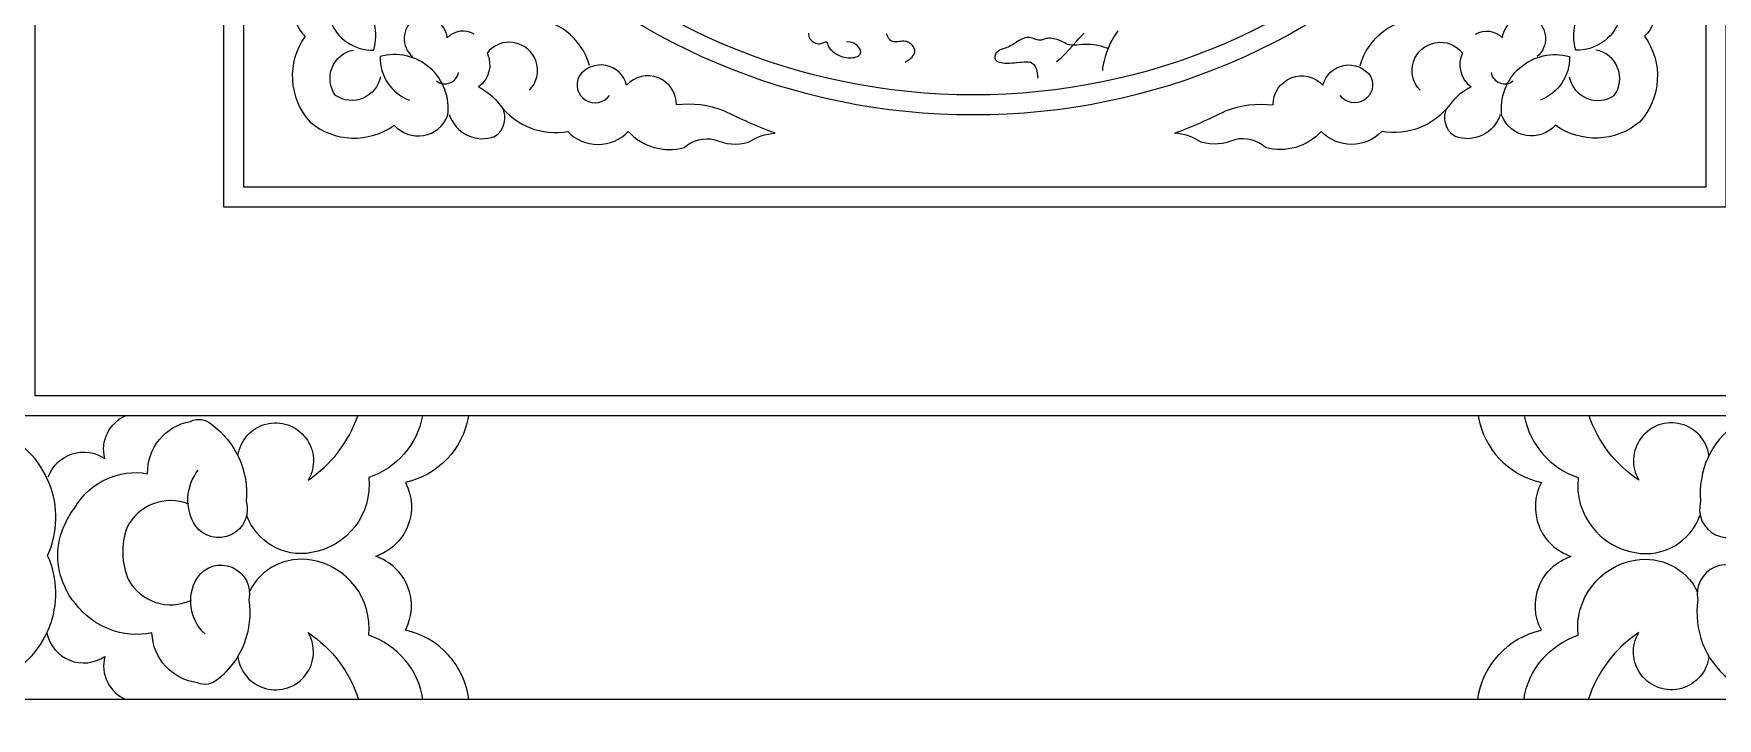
# Model space of a CAD drawing. Extents: x -66030 to 95157, y -13132 to 45879.
# Drawn here: x -43135 to -42126, y 6151 to 6561 of the extents above; entities that cross this region are included whole.
import ezdxf

# ---------------------------------------------------------------- set-up
doc = ezdxf.new("R2010")
doc.units = 0
doc.header["$LTSCALE"] = 100
doc.header["$MEASUREMENT"] = 0
doc.layers.add('4', color=121, linetype='CONTINUOUS')
doc.layers.add('TEXT', color=105, linetype='CONTINUOUS')

msp = doc.modelspace()

# ---------------------------------------------------------------- linework, layer by layer
at = {"layer": '4'}
for points in [[(-42007.9, 7470.8), (-43133.9, 7470.8), (-43133.9, 6344.8), (-42007.9, 6344.8)], [(-42120.9, 7357.8), (-43020.9, 7357.8), (-43020.9, 6457.8), (-42120.9, 6457.8)], [(-42132.9, 7345.8), (-43008.9, 7345.8), (-43008.9, 6469.8), (-42132.9, 6469.8)]]:
    msp.add_lwpolyline(points, close=True, dxfattribs=at)
for points in [[(-42957, 6569.2, 0.319048), (-42930.9, 6551.6, 0.541193), (-42966.5, 6592, 0.561508), (-42972, 6560, 0.355693), (-42969.1, 6508.6, 0.343874), (-42918.7, 6506.7, 0.561508), (-42886.7, 6512.3, 0.541193), (-42927.2, 6547.8, 0.319048), (-42909.6, 6521.7)], [(-42801.8, 6542.4, 0.333818), (-42838.6, 6570.8, 0.253565), (-42862.4, 6592.2, 0.703455), (-42873.1, 6567.4)], [(-42340.1, 6542.4, -0.333818), (-42303.3, 6570.8, -0.253565), (-42279.5, 6592.2, -0.703455), (-42268.8, 6567.4)], [(-42184.9, 6569.2, -0.319048), (-42211, 6551.6, -0.541193), (-42175.4, 6592, -0.561508), (-42169.8, 6560, -0.355693), (-42172.8, 6508.6, -0.343874), (-42223.2, 6506.7, -0.561508), (-42255.2, 6512.3, -0.541193), (-42214.7, 6547.8, -0.319048), (-42232.3, 6521.7)], [(-42870.8, 6561.3, 0.338558), (-42887, 6559.1, 0.519359), (-42906.7, 6570.2, 0.493768), (-42907.8, 6547.8)], [(-42271, 6561.3, -0.338558), (-42254.9, 6559.1, -0.519359), (-42235.2, 6570.2, -0.493768), (-42234.1, 6547.8)], [(-42837.7, 6527.6, 1.055128), (-42863.1, 6549.9, -0.366246), (-42868.3, 6529.6, -0.126982), (-42855.4, 6518.8, 0.281378), (-42814.7, 6502.9, 0.426753), (-42778.5, 6502.9, 0.279848), (-42745.1, 6493.3, -0.248463), (-42726.6, 6498, 0.174704), (-42706.6, 6496.5, -0.128908), (-42690.5, 6501.9, -0.027185), (-42721.2, 6515.3, 0.12406), (-42749.6, 6518.8, 0.684481), (-42779.5, 6530.7, 0.643109), (-42808, 6536, 0.920448), (-42789.7, 6524.4)], [(-42304.2, 6527.6, -1.055128), (-42278.8, 6549.9, 0.366246), (-42273.6, 6529.6, 0.126982), (-42286.5, 6518.8, -0.281378), (-42327.2, 6502.9, -0.426753), (-42363.4, 6502.9, -0.279848), (-42396.8, 6493.3, 0.248463), (-42415.2, 6498, -0.174704), (-42435.3, 6496.5, 0.128908), (-42451.3, 6501.9, 0.027185), (-42420.7, 6515.3, -0.12406), (-42392.3, 6518.8, -0.684481), (-42362.4, 6530.7, -0.643109), (-42333.9, 6536, -0.920448), (-42352.2, 6524.4)], [(-42927, 6535.7, -0.539681), (-42953.8, 6524.5, -0.553633), (-42943, 6551.7)], [(-42214.9, 6535.7, 0.539681), (-42188, 6524.5, 0.553633), (-42198.9, 6551.7)], [(-42885.7, 6513.1, 0.427892), (-42858.6, 6499.9, 0.407523), (-42854.2, 6517.6, 0.407523)], [(-42256.2, 6513.1, -0.427892), (-42283.3, 6499.9, -0.407523), (-42287.7, 6517.6, -0.407523)], [(-43125.9, 6296.2, -0.488711), (-43092, 6307, -0.383007), (-43079.2, 6332.8)], [(-43032, 6202, -0.35407), (-43036.8, 6235.5, -0.838332), (-43005.8, 6222.4, -0.26672), (-43024, 6175.2, -0.314427), (-43036.5, 6172.8, -0.369989), (-43063.8, 6202.7, -0.292926), (-43109.6, 6220.3, -0.099814), (-43115.9, 6230.2, -0.228766), (-43115.9, 6267.8, -0.050603), (-43109.8, 6278, -0.310937), (-43066.4, 6298, -0.369989), (-43040.8, 6329.3, -0.314427), (-43028.2, 6327.6, -0.26672), (-43007.4, 6281.5, -0.838332), (-43037.7, 6266.7, -0.319484), (-43036.1, 6300.1)], [(-43012.3, 6308.8, -1.218925), (-42970.2, 6294.2, 0.164361), (-42940.6, 6332.6)], [(-42901.8, 6332.6, -0.273348), (-42934, 6295.7, -0.397275), (-42968.2, 6250.7, -0.370591), (-43007.1, 6273.4)], [(-42874.2, 6332.6, -0.306797), (-42912, 6292.7, -0.465679), (-42929.9, 6248.5, -0.495843)], [(-42269.4, 6332.6, 0.306797), (-42231.6, 6292.7, 0.465679), (-42213.7, 6248.5, 0.495843)], [(-42241.8, 6332.6, 0.273348), (-42209.6, 6295.7, 0.397275), (-42175.4, 6250.7, 0.370591), (-42136.5, 6273.4)], [(-42131.2, 6308.8, 1.218925), (-42173.3, 6294.2, -0.164361), (-42203, 6332.6)], [(-42111.5, 6202, 0.35407), (-42106.7, 6235.5, 0.838332), (-42137.8, 6222.4, 0.26672), (-42119.6, 6175.2, 0.314427), (-42107.1, 6172.8, 0.369989), (-42079.8, 6202.7, 0.292926), (-42034, 6220.3, 0.099814), (-42027.7, 6230.2, 0.228766), (-42027.7, 6267.8, 0.050603), (-42033.7, 6278, 0.310937), (-42077.1, 6298, 0.369989), (-42102.8, 6329.3, 0.314427), (-42115.4, 6327.6, 0.26672), (-42136.2, 6281.5, 0.838332), (-42105.9, 6266.7, 0.319484), (-42107.4, 6300.1)], [(-43041.8, 6279.7, 0.395368), (-43078.8, 6265.6, 0.187473), (-43077.9, 6234.4, 0.395368), (-43040.2, 6222.3)], [(-42901.5, 6162.8, 0.282647), (-42934, 6201.2, 0.397275), (-42968.2, 6246.2, 0.335284), (-43005.4, 6227.5, 0.335284)], [(-42874, 6162.8, 0.316056), (-42912, 6204.3, 0.465679), (-42929.9, 6248.5, 0.495843)], [(-42269.6, 6162.8, -0.316056), (-42231.6, 6204.3, -0.465679), (-42213.7, 6248.5, -0.495843)], [(-42242.1, 6162.8, -0.282647), (-42209.6, 6201.2, -0.397275), (-42175.4, 6246.2, -0.335284), (-42138.2, 6227.5, -0.335284)], [(-43126.8, 6202.5, 0.533225), (-43092, 6188.6, 0.383007), (-43079.2, 6162.8)], [(-43012.4, 6188.6, 1.229757), (-42970.2, 6202.8, -0.170214), (-42940.1, 6162.8)], [(-42131.2, 6188.6, -1.229757), (-42173.3, 6202.8, 0.170214), (-42203.5, 6162.8)]]:
    msp.add_lwpolyline(points, format="xyb", dxfattribs=at)
for points in [[(-42670.5, 6561.8), (-42670.5, 6560.9), (-42670.4, 6560), (-42670.1, 6559.2), (-42669.7, 6558.5), (-42669.2, 6557.8), (-42668.6, 6557.2), (-42667.9, 6556.7), (-42667.1, 6556.2), (-42666.3, 6555.9), (-42665.5, 6555.7), (-42664.7, 6555.5), (-42663.9, 6555.5), (-42663.2, 6555.6), (-42662.5, 6555.8), (-42661.9, 6556), (-42661.4, 6556.2), (-42660.9, 6556.4), (-42660.4, 6556.6), (-42660.1, 6556.7), (-42659.8, 6556.7), (-42659.6, 6556.6), (-42659.4, 6556.3), (-42659.3, 6556), (-42659.2, 6555.5), (-42659, 6555), (-42658.8, 6554.4), (-42658.5, 6553.7), (-42658.1, 6553), (-42657.5, 6552.3), (-42656.8, 6551.6), (-42656.1, 6551), (-42655.2, 6550.3), (-42654.3, 6549.6), (-42653.3, 6549.1), (-42652.2, 6548.5), (-42651.2, 6548.1), (-42650.1, 6547.7), (-42649, 6547.4), (-42648, 6547.2), (-42646.9, 6547.1), (-42645.9, 6547), (-42644.9, 6547.1), (-42643.9, 6547.2), (-42643, 6547.3), (-42642.1, 6547.6), (-42641.3, 6547.9), (-42640.6, 6548.3), (-42640.1, 6548.8), (-42639.6, 6549.3), (-42639.4, 6549.9), (-42639.3, 6550.7), (-42639.5, 6551.5), (-42639.9, 6552.4), (-42640.5, 6553.3), (-42641.3, 6554.2), (-42642.3, 6555.1), (-42643.5, 6555.8), (-42644.9, 6556.3), (-42646.3, 6556.6), (-42647.9, 6556.5)], [(-42612.6, 6544.4), (-42610.2, 6546), (-42608.5, 6547.5), (-42607.4, 6549), (-42606.9, 6550.3), (-42606.9, 6551.5), (-42607.2, 6552.6), (-42607.7, 6553.6), (-42608.3, 6554.5), (-42609, 6555.2), (-42609.6, 6555.7), (-42610.3, 6556.2), (-42611, 6556.5), (-42611.8, 6556.8), (-42612.6, 6556.9), (-42613.4, 6557), (-42614.2, 6557), (-42615.1, 6556.9), (-42616, 6556.8), (-42616.9, 6556.7), (-42617.8, 6556.7), (-42618.7, 6556.6), (-42619.5, 6556.7), (-42620.3, 6556.9), (-42621, 6557.2), (-42621.6, 6557.6), (-42622.1, 6558.2), (-42622.6, 6558.9), (-42623, 6559.7), (-42623.5, 6560.6), (-42623.8, 6561.5)], [(-42491, 6552.7), (-42494.9, 6553.9), (-42498.3, 6554.6), (-42501.4, 6555), (-42504, 6555.1), (-42506.4, 6555), (-42508.4, 6554.8), (-42510.2, 6554.7), (-42511.7, 6554.6), (-42513.1, 6554.6), (-42514.2, 6554.8), (-42515.3, 6555.1), (-42516.2, 6555.5), (-42517.1, 6556), (-42518, 6556.4), (-42518.9, 6556.9), (-42519.7, 6557.3), (-42520.7, 6557.7), (-42521.7, 6558.1), (-42522.7, 6558.3), (-42523.8, 6558.5), (-42524.8, 6558.7), (-42525.8, 6558.8), (-42526.7, 6558.8), (-42527.5, 6558.7), (-42528.3, 6558.6), (-42528.9, 6558.4), (-42529.5, 6558.2), (-42530.1, 6558), (-42530.6, 6557.8), (-42531.1, 6557.7), (-42531.7, 6557.6), (-42532.2, 6557.6), (-42532.9, 6557.7), (-42533.6, 6557.9), (-42534.3, 6558.1), (-42535, 6558.3), (-42535.8, 6558.6), (-42536.6, 6558.9), (-42537.4, 6559.1), (-42538.2, 6559.2), (-42539, 6559.2), (-42539.7, 6559.2), (-42540.5, 6559.1), (-42541.3, 6558.9), (-42542, 6558.6), (-42542.8, 6558.3), (-42543.6, 6557.9), (-42544.4, 6557.5), (-42545.2, 6557), (-42546, 6556.5), (-42546.8, 6555.9), (-42547.6, 6555.4), (-42548.4, 6554.9), (-42549.3, 6554.4), (-42550.1, 6553.9), (-42550.9, 6553.5), (-42551.8, 6553.2), (-42552.6, 6552.9), (-42553.4, 6552.6), (-42554.2, 6552.4), (-42555, 6552.1), (-42555.7, 6551.8), (-42556.4, 6551.5), (-42557, 6551), (-42557.6, 6550.5), (-42558.1, 6550), (-42558.5, 6549.3), (-42558.8, 6548.7), (-42559, 6548), (-42559, 6547.3), (-42559, 6546.7), (-42558.7, 6546.1), (-42558.3, 6545.6), (-42557.7, 6545.1), (-42557, 6544.7), (-42556.2, 6544.4), (-42555.2, 6544.2), (-42554.1, 6544), (-42552.9, 6543.9), (-42551.5, 6543.9), (-42550.2, 6543.9), (-42548.7, 6544), (-42547.2, 6544.1), (-42545.7, 6544.2), (-42544.2, 6544.4), (-42542.8, 6544.5), (-42541.3, 6544.6), (-42540, 6544.6), (-42538.7, 6544.6), (-42537.5, 6544.4), (-42536.5, 6543.9), (-42535.5, 6543.1), (-42534.7, 6541.9), (-42534, 6540.2), (-42533.5, 6537.8), (-42533.2, 6534.8)], [(-42522, 6544.6), (-42519.1, 6547.3), (-42516.5, 6549.9), (-42514.2, 6552.3), (-42512.1, 6554.6), (-42510.3, 6556.7), (-42508.6, 6558.6), (-42507, 6560.3), (-42505.5, 6561.9)], [(-42485.3, 6563.2), (-42486.5, 6561.5), (-42487.7, 6559.6), (-42488.9, 6557.5), (-42490, 6555.2), (-42491, 6552.7), (-42492, 6550.2), (-42492.8, 6547.7), (-42493.5, 6545.2), (-42494.1, 6543), (-42494.4, 6541), (-42494.5, 6539.4)]]:
    msp.add_lwpolyline(points, dxfattribs=at)
msp.add_lwpolyline([(-43335.5, 6246.4, 0.423982), (-43304, 6172.7, 0.420661), (-43229.5, 6143, 0.423641), (-43156, 6174.9, 0.425198), (-43126.3, 6249, 0.425198), (-43156, 6323.2, 0.423641), (-43229.5, 6355, 0.421993), (-43304.1, 6325.1, 0.425642)], format="xyb", close=True, dxfattribs=at)
for radius in [395, 383]:
    msp.add_circle((-42571.8, 6907.8), radius, dxfattribs=at)
for centre, start, end in [((-42888.3, 6539.6), 231.4317, 350.9299), ((-42253.6, 6539.6), 189.0701, 308.5683)]:
    msp.add_arc(centre, 8.18, start, end, dxfattribs=at)
at = {"layer": 'TEXT'}
msp.add_line((-43145.9, 6332.8), (-41995.9, 6332.8), dxfattribs=at)
msp.add_lwpolyline([(-41995.9, 6000.2), (-41995.9, 6162.8), (-43145.9, 6162.8), (-43145.9, 6000.2)], dxfattribs=at)

doc.saveas('drawing.dxf')
